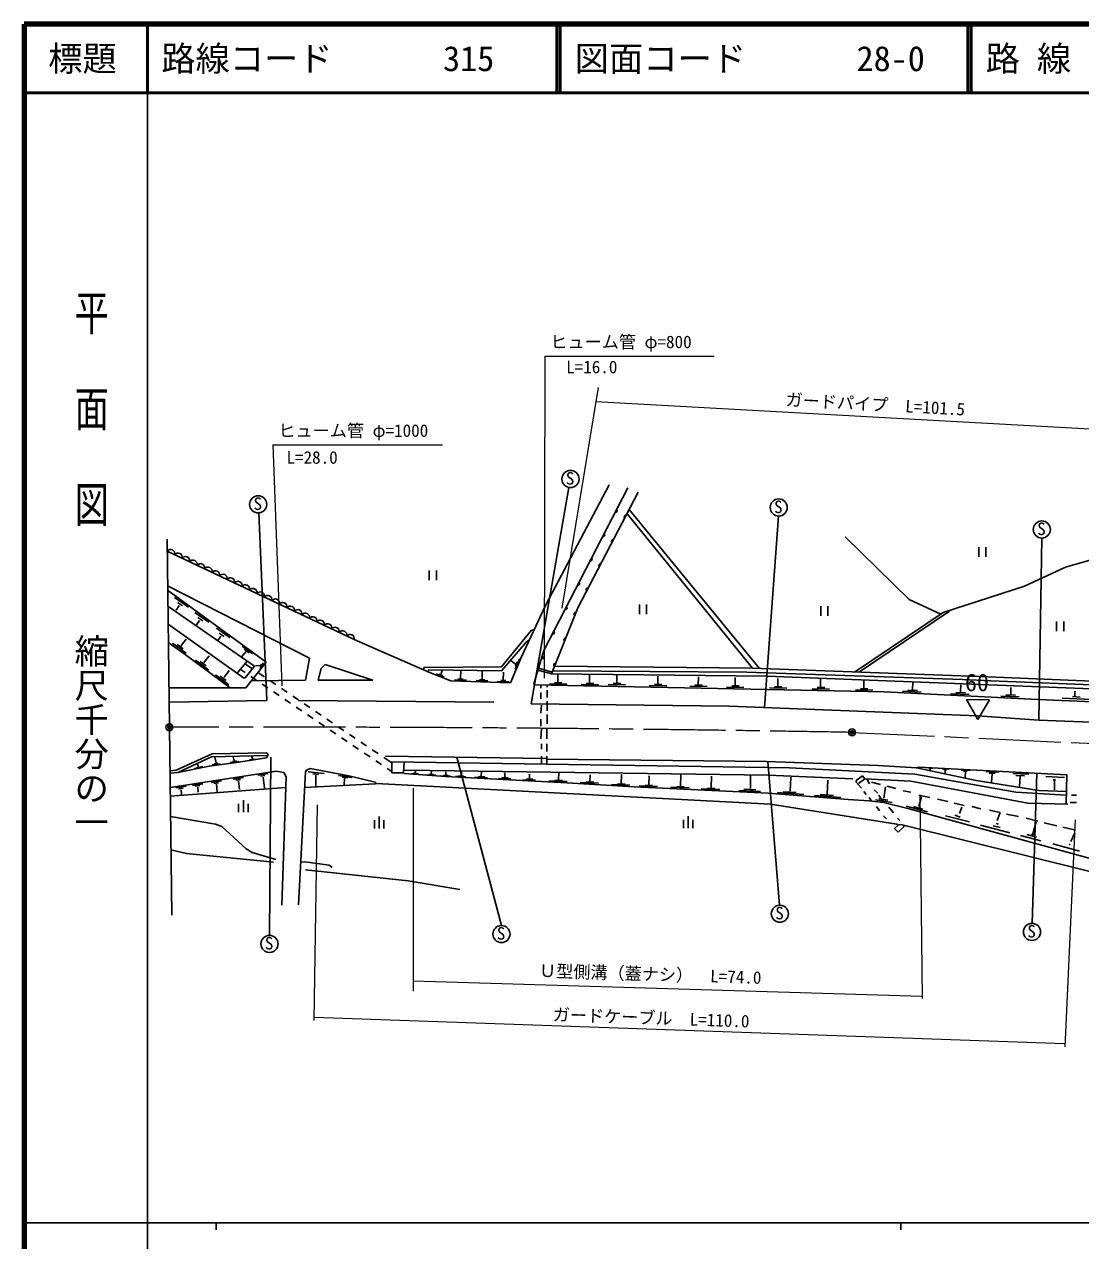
# Model space of a CAD drawing. Units: millimetres, scale not verified. Extents: x 40000 to 680000, y 20000 to 380000.
# Drawn here: x 40000 to 194252, y 202409 to 380000 of the extents above; entities that cross this region are included whole.
import ezdxf
from ezdxf.enums import TextEntityAlignment as Align

# ---------------------------------------------------------------- set-up
doc = ezdxf.new("R2010")
doc.units = ezdxf.units.MM
doc.header["$LTSCALE"] = 1000
doc.header["$PDMODE"] = 32
doc.header["$PDSIZE"] = 500
doc.linetypes.add('CHAIN', pattern=[18.5, 12, -1.5, 3.5, -1.5])
for name, color, linetype, lineweight in [('M-BGD', 7, 'Continuous', 25), ('M-BMK', 2, 'CHAIN', 13), ('M-BMK-SRVR', 3, 'Continuous', 25), ('M-STR-HTXT', 7, 'Continuous', 13), ('M-TTL', 2, 'Continuous', 140), ('M-TTL-BAND', 7, 'Continuous', 25), ('M-TTL-LINE', 7, 'Continuous', 50)]:
    doc.layers.add(name, color=color, linetype=linetype, lineweight=lineweight)
doc.layers.add('M-OTRS', color=6, linetype='Continuous')
doc.layers.add('M-TTL-TXT', color=7, linetype='Continuous')
doc.styles.add('@ＭＳ ゴシック', font='')
doc.styles.add('ＭＳ ゴシック', font='')
doc.styles.get('@ＭＳ ゴシック').set_extended_font_data('@MS Gothic')
doc.styles.get('ＭＳ ゴシック').set_extended_font_data('MS Gothic')

msp = doc.modelspace()

# ---------------------------------------------------------------- linework, layer by layer
at = {"layer": 'M-BGD'}
for p, q in [((125418, 312773), (116104, 295162)), ((119529, 312384), (114007, 280768)), ((129651, 311672), (120846, 294824)), ((128296, 309217), (147346, 285934)), ((74240, 308665), (75396, 281290)), ((146330, 286018), (128042, 308540)), ((150140, 308201), (148087, 280230)), ((159877, 305153), (169190, 296009)), ((188560, 304999), (188156, 278398)), ((88164, 290167), (60856, 303073)), ((179373, 303648), (179373, 302248)), ((180423, 302248), (180423, 303648)), ((197130, 302190), (192050, 300750)), ((99114, 300263), (99114, 298863)), ((100164, 298863), (100164, 300263)), ((192050, 300750), (186039, 297956)), ((60920, 298028), (81645, 287458)), ((60928, 297383), (75295, 286865)), ((186039, 297956), (174186, 294146)), ((73602, 286272), (60958, 295032)), ((61950, 296305), (63957, 294891)), ((62609, 295130), (62170, 294480)), ((62361, 295589), (63077, 295101)), ((116104, 295162), (112548, 287542)), ((129822, 295298), (129822, 293898)), ((130872, 293898), (130872, 295298)), ((156303, 295061), (156303, 293661)), ((157353, 293661), (157353, 295061)), ((169190, 296009), (173847, 293892)), ((64916, 294134), (66922, 292720)), ((65327, 293417), (66043, 292930)), ((174186, 294146), (161232, 285426)), ((175117, 294316), (161824, 285341)), ((60991, 292438), (71993, 284579)), ((65575, 292959), (65136, 292309)), ((68046, 291842), (70053, 290428)), ((109670, 286188), (114072, 291522)), ((114072, 291522), (114425, 291564)), ((190741, 292788), (190741, 291388)), ((191791, 291388), (191791, 292788)), ((61025, 289766), (63272, 288135)), ((61629, 289629), (63610, 288183)), ((62967, 289368), (63617, 290253)), ((68706, 290667), (68266, 290017)), ((68457, 291125), (69174, 290638)), ((99086, 285426), (88164, 290167)), ((113310, 289828), (109670, 285595)), ((113736, 290087), (113310, 289828)), ((62323, 289438), (63183, 288807)), ((62871, 289228), (62967, 289368)), ((63272, 288135), (70046, 283140)), ((66318, 286908), (66968, 287794)), ((72380, 288451), (71768, 287700)), ((71815, 289216), (73327, 288082)), ((72125, 288766), (72826, 288243)), ((64981, 287169), (66962, 285723)), ((65675, 286978), (66535, 286348)), ((66223, 286768), (66318, 286908)), ((72528, 287016), (71062, 285256)), ((72211, 286635), (73403, 285830)), ((72247, 284579), (73602, 286272)), ((75295, 286865), (73432, 284494)), ((74454, 286389), (73749, 286321)), ((74853, 286775), (74446, 285922)), ((74615, 286601), (74458, 286177)), ((81645, 287458), (81052, 284240)), ((83338, 285934), (82915, 284240)), ((83931, 286526), (83338, 285934)), ((90874, 284240), (83931, 286526)), ((98324, 286103), (109670, 286188)), ((98324, 285764), (98324, 286103)), ((112548, 287542), (111015, 283863)), ((111733, 286592), (111072, 287080)), ((112310, 287361), (111665, 285785)), ((111967, 286940), (111702, 286222)), ((117093, 285420), (115087, 286001)), ((117434, 286273), (146330, 286018)), ((146330, 286018), (180705, 284748)), ((67902, 285015), (69883, 283569)), ((68596, 284824), (69456, 284194)), ((69144, 284614), (69239, 284754)), ((69239, 284754), (69889, 285640)), ((71542, 285833), (72247, 285356)), ((71993, 284579), (72247, 284579)), ((72332, 283140), (73432, 284494)), ((73075, 284797), (73904, 284237)), ((81052, 284240), (73178, 284156)), ((74233, 285271), (75062, 284712)), ((75891, 284154), (76720, 283595)), ((82915, 284240), (90874, 284240)), ((99086, 285764), (98917, 285595)), ((109670, 285595), (99086, 285764)), ((102304, 284156), (99086, 285426)), ((100123, 285147), (101324, 284695)), ((100518, 285116), (101069, 284934)), ((100825, 285095), (101028, 285647)), ((102304, 284156), (111015, 283863)), ((102806, 284280), (104554, 284233)), ((103326, 284410), (104086, 284400)), ((103701, 284519), (103722, 285601)), ((105957, 284174), (107705, 284127)), ((106477, 284304), (107236, 284294)), ((106852, 284413), (106872, 285495)), ((109567, 284200), (110327, 284190)), ((109942, 284309), (109963, 285391)), ((115007, 285729), (116997, 285179)), ((116997, 285179), (148447, 284833)), ((117164, 285596), (145484, 285426)), ((117906, 283932), (117911, 285071)), ((122536, 283840), (122541, 284979)), ((126500, 283833), (126505, 284972)), ((132502, 283713), (132507, 284852)), ((138419, 283595), (138424, 284734)), ((143786, 283489), (143791, 284628)), ((145484, 285426), (176980, 284325)), ((148447, 284833), (210592, 282378)), ((150033, 283364), (150038, 284503)), ((156266, 283240), (156272, 284379)), ((162586, 283072), (162591, 284211)), ((176980, 284325), (181128, 284156)), ((208730, 283563), (180705, 284748)), ((208645, 283055), (181128, 284156)), ((61109, 283140), (72332, 283140)), ((74733, 283677), (75561, 283117)), ((76390, 282557), (77219, 281998)), ((77549, 283036), (78379, 282477)), ((109047, 284070), (110795, 284023)), ((114411, 283732), (114496, 283563)), ((114496, 283563), (165550, 282547)), ((115427, 283563), (115427, 283055)), ((115427, 282462), (115427, 281531)), ((116358, 283224), (116358, 283478)), ((116358, 282801), (116358, 281700)), ((116667, 283688), (119206, 283641)), ((117412, 283865), (118509, 283849)), ((121297, 283596), (123836, 283549)), ((122042, 283773), (123139, 283757)), ((125261, 283588), (127800, 283541)), ((126006, 283765), (127104, 283749)), ((131263, 283469), (133802, 283422)), ((132008, 283646), (133105, 283630)), ((137180, 283351), (139719, 283304)), ((137925, 283528), (139022, 283512)), ((142547, 283244), (145086, 283197)), ((143292, 283421), (144389, 283405)), ((148794, 283120), (151333, 283073)), ((149539, 283297), (150636, 283281)), ((155027, 282996), (157567, 282949)), ((155772, 283173), (156870, 283157)), ((161347, 282828), (163886, 282781)), ((162092, 283004), (163189, 282989)), ((165550, 282547), (187986, 281446)), ((168258, 282617), (170957, 282500)), ((169007, 282788), (170411, 282749)), ((169709, 282866), (169740, 283896)), ((176013, 282445), (177418, 282406)), ((176716, 282523), (176747, 283553)), ((184038, 282164), (184069, 283193)), ((193405, 282632), (193405, 281954)), ((75396, 281290), (61135, 281026)), ((78047, 281438), (78876, 280878)), ((79208, 281918), (80037, 281359)), ((80036, 281277), (108569, 281023)), ((80866, 280800), (81695, 280241)), ((114007, 280768), (142944, 280430)), ((115512, 280600), (115427, 279414)), ((116358, 281192), (116358, 279753)), ((175265, 282273), (177964, 282156)), ((180959, 281362), (177572, 281446)), ((177572, 281446), (179232, 278517)), ((179232, 278517), (180959, 281362)), ((182587, 281914), (185286, 281797)), ((183336, 282086), (184740, 282047)), ((187986, 281446), (211524, 280346)), ((191542, 281616), (195860, 281446)), ((193066, 281870), (194167, 281785)), ((79705, 280318), (80533, 279759)), ((81362, 279199), (82191, 278639)), ((82525, 279682), (83354, 279123)), ((116358, 279245), (116358, 277890)), ((142944, 280430), (179177, 279016)), ((179177, 279016), (188156, 278398)), ((83019, 278079), (83848, 277519)), ((84183, 278564), (85012, 278005)), ((85841, 277446), (86670, 276887)), ((115427, 278568), (115427, 277552)), ((115512, 277128), (115427, 275689)), ((116274, 277128), (116274, 275689)), ((188156, 278398), (213979, 277382)), ((84676, 276960), (85505, 276400)), ((86334, 275840), (87162, 275280)), ((87500, 276328), (88329, 275769)), ((67421, 273488), (75295, 273657)), ((75295, 273657), (75549, 273488)), ((87991, 274720), (88820, 274161)), ((89158, 275210), (89987, 274651)), ((89648, 273601), (90477, 273041)), ((90816, 274092), (91646, 273533)), ((115512, 274927), (115512, 274165)), ((116274, 274927), (116274, 273826)), ((62172, 271117), (67421, 273488)), ((67336, 273064), (62412, 270766)), ((65436, 271564), (65309, 271984)), ((70977, 272218), (66998, 271710)), ((75549, 273234), (67336, 273064)), ((67429, 271870), (68601, 272044)), ((67739, 272052), (68261, 272146)), ((67994, 272184), (67832, 273004)), ((70048, 272207), (71326, 272369)), ((70396, 272381), (70982, 272458)), ((70626, 272475), (70502, 273040)), ((75380, 272895), (70977, 272218)), ((72888, 272610), (73737, 272712)), ((73300, 272737), (73232, 273094)), ((75549, 273234), (75380, 272895)), ((75549, 273488), (75549, 273234)), ((75972, 272980), (75803, 246987)), ((91306, 272481), (92134, 271922)), ((92475, 272974), (93668, 272170)), ((92736, 273149), (116189, 272810)), ((93668, 270694), (93668, 272302)), ((93668, 272302), (151749, 271456)), ((95446, 272302), (95361, 270694)), ((103150, 272980), (109670, 248426)), ((115512, 273149), (115512, 271964)), ((116189, 272810), (116274, 272726)), ((116274, 273149), (116274, 271964)), ((116274, 272726), (148362, 272387)), ((148362, 272387), (164703, 271794)), ((148589, 272379), (150276, 251391)), ((164703, 271794), (170291, 271456)), ((61262, 271026), (62172, 271117)), ((62412, 270766), (61266, 270690)), ((61293, 268559), (76819, 270948)), ((66998, 271710), (62412, 270766)), ((64867, 271356), (66073, 271623)), ((70483, 269798), (71995, 270044)), ((74077, 270351), (75589, 270597)), ((74476, 270215), (75139, 270317)), ((74854, 270083), (75048, 268458)), ((76819, 270948), (77835, 270778)), ((77581, 251390), (78258, 270101)), ((77835, 270778), (77920, 270694)), ((78258, 270101), (77920, 270694)), ((81052, 270863), (80052, 251449)), ((81052, 270863), (81222, 271117)), ((81222, 271117), (81730, 271371)), ((81455, 270865), (83780, 270629)), ((81730, 271371), (87402, 270270)), ((82111, 270553), (82971, 270483)), ((82557, 270355), (82551, 268769)), ((85892, 270338), (87822, 270026)), ((86435, 270098), (87216, 269999)), ((87402, 270270), (91212, 269339)), ((92963, 271362), (93668, 270886)), ((93668, 270694), (95361, 270694)), ((95361, 270694), (95446, 270609)), ((95361, 270694), (95446, 270609)), ((95700, 271117), (95381, 271070)), ((95446, 270609), (101542, 270186)), ((148616, 270355), (95700, 271117)), ((96553, 270606), (97541, 270547)), ((96828, 270666), (97351, 270632)), ((97091, 270711), (97099, 271051)), ((98622, 270438), (100080, 270353)), ((99058, 270495), (99734, 270464)), ((99420, 270518), (99434, 271024)), ((100759, 270290), (102217, 270205)), ((101195, 270347), (101872, 270315)), ((101542, 270186), (119237, 269254)), ((101558, 270369), (101572, 270876)), ((103002, 270210), (104460, 270125)), ((103438, 270267), (104115, 270236)), ((103800, 270289), (103815, 270796)), ((105786, 270083), (107620, 270002)), ((106308, 270193), (107230, 270155)), ((106729, 270257), (106746, 270907)), ((109737, 270013), (110659, 269974)), ((110158, 270076), (110175, 270726)), ((113755, 269887), (113772, 270537)), ((118026, 269719), (118054, 270692)), ((122601, 269453), (122629, 270426)), ((127173, 269177), (127198, 270469)), ((131202, 268976), (131227, 270267)), ((135813, 268765), (135866, 270429)), ((140290, 268544), (140342, 270207)), ((146018, 268416), (146059, 270269)), ((160978, 269847), (148616, 270355)), ((151749, 271456), (170037, 270524)), ((151821, 268028), (151917, 270082)), ((161486, 269593), (162417, 270270)), ((162417, 270270), (162756, 269847)), ((170037, 270524), (184769, 267900)), ((170630, 271540), (170291, 271456)), ((170291, 271456), (179012, 269593)), ((192220, 270440), (170630, 271540)), ((172077, 271415), (172595, 271389)), ((172193, 271364), (172414, 271357)), ((172291, 271321), (172279, 271062)), ((174030, 271293), (175014, 271238)), ((174280, 271183), (174696, 271169)), ((174482, 271121), (174456, 270624)), ((176792, 271115), (178089, 271049)), ((177163, 270969), (177669, 270959)), ((177434, 270893), (177406, 270030)), ((180460, 270903), (182372, 270801)), ((180889, 270676), (181771, 270645)), ((181318, 270520), (181240, 269366)), ((184334, 270610), (186682, 270501)), ((184778, 270321), (186034, 270282)), ((185426, 270173), (185340, 268714)), ((187854, 270662), (187178, 248740)), ((189172, 270186), (191881, 270016)), ((192135, 266122), (192220, 270440)), ((78174, 268577), (61309, 267299)), ((62134, 268513), (63646, 268760)), ((62533, 268377), (63195, 268479)), ((62911, 268246), (62975, 267503)), ((64561, 268887), (66073, 269133)), ((64961, 268751), (65623, 268853)), ((65339, 268619), (65402, 267876)), ((67296, 269307), (68808, 269554)), ((67696, 269172), (68358, 269274)), ((68073, 269040), (68149, 267927)), ((70883, 269662), (71545, 269764)), ((71261, 269530), (71398, 268258)), ((80968, 268577), (91212, 269085)), ((86769, 269922), (86704, 268965)), ((91212, 269339), (91382, 269170)), ((91212, 269085), (91382, 269170)), ((91382, 269170), (148955, 266122)), ((109215, 269902), (111049, 269822)), ((112812, 269713), (114647, 269632)), ((113335, 269823), (114256, 269785)), ((116584, 269569), (119288, 269454)), ((117488, 269648), (118575, 269620)), ((129058, 268662), (119237, 269254)), ((121159, 269303), (123863, 269189)), ((122063, 269383), (123150, 269354)), ((125732, 269027), (128436, 268913)), ((126635, 269107), (127722, 269078)), ((133207, 268492), (129058, 268662)), ((129761, 268826), (132465, 268711)), ((130665, 268905), (131752, 268877)), ((148616, 267730), (133207, 268492)), ((134371, 268615), (137076, 268501)), ((135275, 268695), (136362, 268666)), ((138848, 268394), (141552, 268279)), ((139752, 268473), (140839, 268445)), ((145050, 268314), (146801, 268257)), ((157233, 267596), (157329, 269651)), ((161486, 269339), (161486, 269593)), ((162248, 268492), (161486, 269339)), ((162756, 269847), (161824, 269170)), ((162756, 269847), (169444, 269508)), ((163094, 269762), (163433, 269085)), ((163687, 269339), (165042, 269000)), ((164110, 268238), (164618, 267730)), ((165506, 267009), (165754, 268659)), ((165973, 268746), (167243, 268408)), ((169444, 269508), (186547, 266291)), ((179012, 269593), (188156, 268154)), ((190238, 269704), (190577, 269704)), ((190442, 269593), (190423, 268231)), ((71987, 264957), (71987, 266707)), ((144343, 268116), (147477, 268008)), ((148616, 267730), (160300, 266799)), ((149958, 267827), (153809, 267550)), ((150808, 267961), (152729, 267846)), ((155370, 267396), (159220, 267119)), ((156220, 267529), (158141, 267415)), ((160300, 266799), (163348, 266630)), ((162586, 267984), (162925, 267561)), ((163348, 267138), (163655, 266680)), ((163348, 266630), (165465, 266376)), ((164283, 266786), (166729, 266391)), ((165465, 266376), (164784, 267466)), ((164799, 266907), (166111, 266729)), ((168344, 268069), (169444, 267900)), ((170617, 265782), (170996, 267217)), ((170630, 267476), (172238, 267138)), ((173339, 266884), (174863, 266545)), ((184769, 267900), (192135, 267476)), ((192135, 267984), (188156, 268154)), ((192897, 267476), (193659, 267476)), ((71287, 264957), (71287, 266182)), ((72687, 264957), (72687, 266182)), ((148955, 266122), (167412, 263243)), ((164449, 265783), (164872, 265190)), ((165465, 266376), (169190, 265444)), ((166227, 265698), (166904, 264852)), ((168747, 265838), (171895, 265007)), ((169190, 265444), (207290, 255030)), ((169852, 265782), (171225, 265412)), ((175794, 266291), (177234, 265952)), ((176895, 265698), (176556, 264767)), ((178334, 265783), (179689, 265444)), ((180959, 265275), (182483, 264936)), ((182483, 264936), (182060, 263751)), ((183414, 264682), (185192, 264344)), ((186547, 266291), (192389, 266122)), ((192728, 266376), (193659, 266376)), ((61347, 264354), (67929, 263243)), ((67929, 263243), (68860, 262904)), ((68860, 262904), (72416, 259602)), ((91114, 262587), (91114, 263812)), ((91814, 262587), (91814, 264337)), ((92514, 262587), (92514, 263812)), ((136237, 262637), (136237, 263862)), ((136937, 262637), (136937, 264387)), ((137637, 262637), (137637, 263862)), ((165465, 264428), (165888, 264005)), ((167582, 263074), (167074, 262566)), ((167412, 263243), (167582, 263074)), ((167497, 264090), (167836, 263751)), ((168005, 263158), (167582, 263074)), ((195606, 256300), (168005, 263158)), ((168428, 262820), (168428, 262989)), ((174524, 264428), (177996, 263582)), ((175879, 264513), (176641, 264259)), ((179604, 263074), (183922, 261973)), ((181467, 262989), (182483, 262735)), ((181890, 263328), (182229, 263243)), ((186293, 264090), (187998, 263671)), ((187259, 261786), (187761, 263576)), ((188918, 263412), (190780, 262989)), ((167074, 262566), (167582, 262058)), ((167582, 262058), (168428, 262820)), ((185452, 261576), (188448, 260773)), ((186365, 261709), (187785, 261342)), ((187093, 261758), (187388, 261678)), ((191652, 262799), (193320, 262396)), ((193405, 261973), (192812, 260703)), ((61408, 259497), (63696, 258925)), ((72416, 259602), (73263, 259094)), ((190188, 260364), (194082, 259264)), ((192558, 260280), (192728, 260195)), ((63696, 258925), (76396, 257655)), ((73263, 259094), (76734, 258078)), ((80372, 257659), (80968, 257740)), ((80968, 257740), (84524, 257232)), ((81052, 256554), (96038, 254946)), ((84524, 257232), (84947, 256893)), ((96038, 254946), (103574, 253676))]:
    msp.add_line(p, q, dxfattribs=at)
for points in [[(114411, 283732), (115850, 288558), (128127, 312350)], [(129651, 311672), (120846, 294824), (116997, 285179)]]:
    msp.add_lwpolyline(points, dxfattribs=at)
for centre in [(119749, 313615), (74148, 309912), (150163, 309451), (188583, 306249), (150330, 250142), (187143, 247490), (75803, 245737), (109670, 247176)]:
    msp.add_circle(centre, 1250, dxfattribs=at)
for centre, radius, start, end in [((126331, 308991), 256, 255.38601, 50.02524), ((127848, 308101), 256, 75.08823, 229.72746), ((124496, 305437), 256, 255.38601, 50.02524), ((125995, 304556), 256, 75.08823, 229.72746), ((61353, 302711), 615, 345.47595, 143.93374), ((62445, 302194), 615, 345.47595, 143.93374), ((63538, 301678), 615, 345.47595, 143.93374), ((122662, 301882), 256, 255.38601, 50.02524), ((64630, 301162), 615, 345.47595, 143.93374), ((65722, 300646), 615, 345.47595, 143.93374), ((66815, 300130), 615, 345.47595, 143.93374), ((67907, 299613), 615, 345.47595, 143.93374), ((124143, 301011), 256, 75.08823, 229.72746), ((68999, 299097), 615, 345.47595, 143.93374), ((70092, 298581), 615, 345.47595, 143.93374), ((71184, 298065), 615, 345.47595, 143.93374), ((120828, 298327), 256, 255.38601, 50.02524), ((72276, 297548), 615, 345.47595, 143.93374), ((73369, 297032), 615, 345.47595, 143.93374), ((74461, 296516), 615, 345.47595, 143.93374), ((75553, 296000), 615, 345.47595, 143.93374), ((122290, 297466), 256, 75.08823, 229.72746), ((76646, 295484), 615, 345.47595, 143.93374), ((77738, 294967), 615, 345.47595, 143.93374), ((78830, 294451), 615, 345.47595, 143.93374), ((118994, 294773), 256, 255.38601, 50.02524), ((79923, 293935), 615, 345.47595, 143.93374), ((81015, 293419), 615, 345.47595, 143.93374), ((82107, 292902), 615, 345.47595, 143.93374), ((120531, 293884), 256, 80.92808, 235.56731), ((83200, 292386), 615, 345.47595, 143.93374), ((84292, 291870), 615, 345.47595, 143.93374), ((85384, 291354), 615, 345.47595, 143.93374), ((86477, 290837), 615, 345.47595, 143.93374), ((117159, 291218), 256, 255.38601, 50.02524), ((87569, 290321), 615, 345.47595, 143.93374), ((119049, 290169), 256, 80.92808, 235.56731), ((115500, 287582), 256, 266.0734, 60.71264), ((117567, 286454), 256, 80.92808, 235.56731)]:
    msp.add_arc(centre, radius, start, end, dxfattribs=at)
at = {"layer": 'M-BMK'}
msp.add_line((160901, 276617), (261470, 271994), dxfattribs=at)
msp.add_arc((74812, -4560741), 4838124, 88.98043, 90.16141, dxfattribs=at)
at = {"layer": 'M-BMK-SRVR'}
for p, q in [((61182, 277364), (60834, 304813)), ((61530, 249916), (61182, 277364))]:
    msp.add_line(p, q, dxfattribs=at)
for centre in [(61182, 277364), (160865, 276618)]:
    msp.add_circle(centre, 500, dxfattribs=at)
for p in [(61182, 277364), (160865, 276618)]:
    msp.add_point(p, dxfattribs=at)
at = {"layer": 'M-OTRS'}
msp.add_point((61182, 277364), dxfattribs=at)
at = {"layer": 'M-STR-HTXT'}
for p, q in [((116020, 331569), (115894, 284528)), ((116020, 331569), (140753, 331569)), ((123809, 326997), (118475, 294739)), ((123469, 324940), (216180, 319800)), ((76311, 318615), (77605, 283440)), ((76311, 318615), (101045, 318615)), ((96787, 268498), (96801, 238848)), ((170786, 267508), (171124, 237790)), ((82758, 266065), (82298, 234561)), ((193441, 263836), (191917, 230731)), ((96800, 240333), (171121, 238094)), ((82307, 235055), (191938, 231194))]:
    msp.add_line(p, q, dxfattribs=at)
at = {"layer": 'M-TTL'}
for p, q in [((40000, 380000), (40000, 20000)), ((680000, 380000), (40000, 380000))]:
    msp.add_line(p, q, dxfattribs=at)
at = {"layer": 'M-TTL-BAND'}
for p, q in [((58000, 370000), (58000, 20000)), ((40000, 205000), (579000, 205000)), ((68000, 205000), (68000, 204000)), ((168000, 205000), (168000, 204000))]:
    msp.add_line(p, q, dxfattribs=at)
at = {"layer": 'M-TTL-LINE'}
for p, q in [((58000, 380000), (58000, 370000)), ((117750, 380000), (117750, 370000)), ((118250, 380000), (118250, 370000)), ((177750, 380000), (177750, 370000)), ((178250, 380000), (178250, 370000)), ((40000, 370000), (680000, 370000))]:
    msp.add_line(p, q, dxfattribs=at)

# ---------------------------------------------------------------- texts
at = {"layer": 'M-BGD', "style": 'ＭＳ ゴシック'}
for s, height, p in [('S', 1833, (119070, 312241)), ('S', 1833, (73470, 308539)), ('S', 1833, (149484, 308077)), ('S', 1833, (187904, 304875)), ('60', 2566, (177355, 281862)), ('S', 1833, (149652, 248769)), ('S', 1833, (108991, 245803)), ('S', 1833, (186465, 246117)), ('S', 1833, (75124, 244363))]:
    msp.add_text(s, height=height, dxfattribs=at).set_placement(p, align=Align.BOTTOM_LEFT)
at = {"layer": 'M-STR-HTXT', "style": 'ＭＳ ゴシック'}
for s, p in [('ヒューム管 φ=800', (116812, 332170)), ('L=16.0', (119118, 328509)), ('ヒューム管 φ=1000', (77104, 319216)), ('L=28.0', (78281, 315297))]:
    msp.add_text(s, height=1833, dxfattribs=at).set_placement(p, align=Align.BOTTOM_LEFT)
for s, rotation, p in [('ガードパイプ\u3000L=101.5', 356.827, (151091, 323776)), ('Ｕ型側溝（蓋ナシ）\u3000L=74.0', 358.142, (115120, 240392)), ('ガードケーブル\u3000L=110.0', 357.983, (117120, 233986))]:
    msp.add_text(s, height=1833, rotation=rotation, dxfattribs=at).set_placement(p, align=Align.BOTTOM_LEFT)
at = {"layer": 'M-TTL-BAND', "style": '@ＭＳ ゴシック', "width": 1.4}
msp.add_text('平  面  図', height=3666, rotation=270, dxfattribs=at).set_placement((49777, 306475), align=Align.MIDDLE_RIGHT)
at = {"layer": 'M-TTL-BAND', "style": '@ＭＳ ゴシック'}
msp.add_text('縮尺千分の一', height=3666, rotation=270, dxfattribs=at).set_placement((49777, 261030), align=Align.MIDDLE_RIGHT)
at = {"layer": 'M-TTL-TXT', "style": 'ＭＳ ゴシック'}
msp.add_text('標題', height=3666, dxfattribs=at).set_placement((48500, 375000), align=Align.MIDDLE_CENTER)
for s, p in [('路線コード', (60000, 375000)), ('315', (101142, 375000)), ('図面コード', (120380, 375000)), ('28-0', (161521, 375000)), ('路 線 名', (180380, 375000))]:
    msp.add_text(s, height=3666, dxfattribs=at).set_placement(p, align=Align.MIDDLE_LEFT)

doc.saveas('drawing.dxf')
